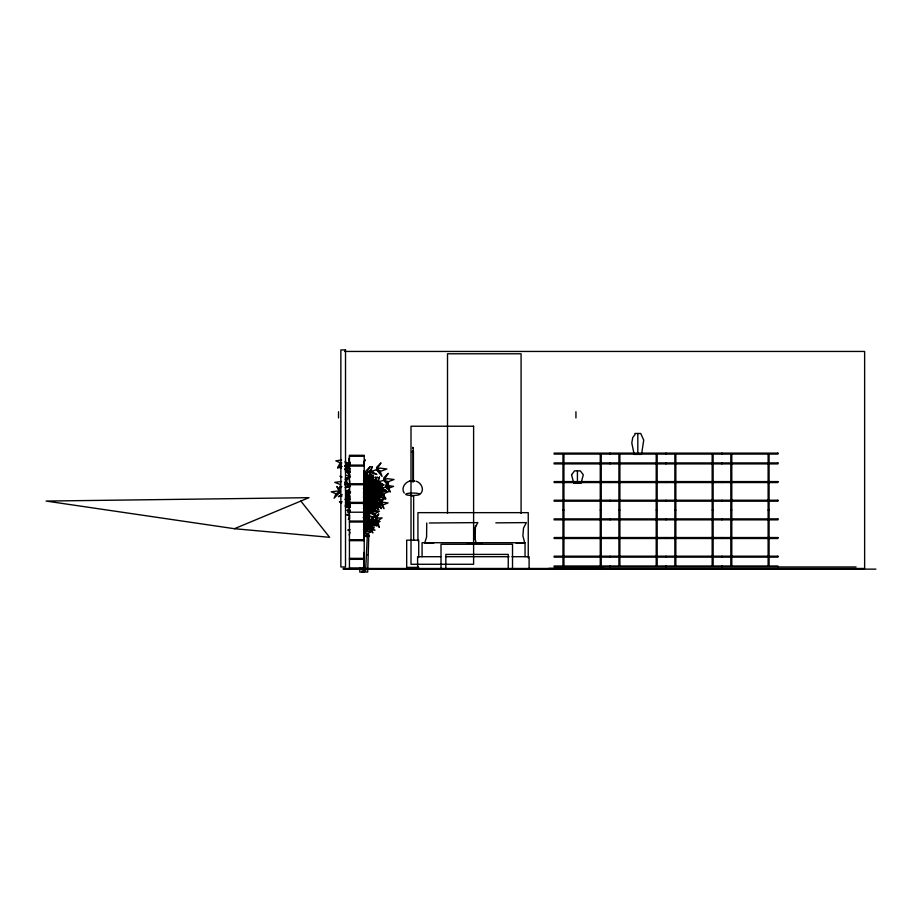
<?xml version="1.0" encoding="UTF-8"?>
<svg xmlns="http://www.w3.org/2000/svg" width="922" height="922" viewBox="0 0 922 922"><rect width="100%" height="100%" fill="white"/><g stroke="black" fill="none" stroke-linecap="round" stroke-linejoin="round"><path stroke-width="1.38" d="M367.751 509.382L368.835 508.287L371.14 508.863L369.284 510.2L367.751 509.382L367.809 504.933L367.751 509.382L371.416 513.589L370.46 511.042L367.751 509.382L365.054 510.846L369.607 512.39L367.463 510.846L365.054 510.846M365.216 506.846L366.046 502.386L365.216 506.846L369.273 511.053L368.212 508.495L365.216 506.846L367.325 507.653L369.883 506.316M376.464 503.573L378.343 502.26L382.388 502.939L379.138 504.553L376.464 503.573L377.663 498.214L376.464 503.573L381.408 508.644L380.118 505.567L376.464 503.573L371.739 505.337L378.331 507.204L375.219 505.337M359.845 567.814L359.799 572.066L364.363 572.066L363.752 552.439M364.167 491.207L368.65 489.617L372.811 491.864L374.274 495.321L368.65 489.617L369.722 484.88M374.182 482.851L378.562 481.03L373.11 480.258L370.575 481.745L374.758 483.992L376.245 487.45L370.575 481.745L370.598 479.59L372.937 475.717L370.575 481.745L364.202 483.727L349.438 483.75M382.1 490.93L379.196 492.636L384.036 495.229L385.742 499.217L379.196 492.636L379.219 490.147L381.846 485.687L379.196 492.636L371.912 494.93L366.599 503.435M365.608 503.205L365.654 501.049L369.007 497.177L365.608 503.205L364.87 508.898L365.608 503.205L366.691 501.718L369.031 502.49L367.152 504.311L365.608 503.205L363.798 504.53M366.334 487.093L366.207 489.398L366.991 481.538L370.344 477.665L366.403 485.94M385.73 486.989L389.303 487.969L393.636 486.355L388.243 485.663L385.73 486.989L389.13 488.983L390.329 492.048L385.73 486.989L385.765 485.064L388.83 481.63L385.73 486.989L379.438 488.752L375.404 494.503M376.579 469.805L381.235 471.084L386.871 468.987L379.852 468.099L376.579 469.805L380.636 472.398L382.065 476.386L376.579 469.805L376.637 467.316L381.005 462.856L376.579 469.805L368.385 472.099L364.616 477.458L368.327 480.212L374.344 480.212L364.616 477.458L364.132 473.643M383.783 480.327L388.427 481.607L394.063 479.509L387.044 478.622L383.783 480.327L387.828 482.921L389.257 486.908L383.783 480.327L383.829 477.85L388.197 473.378L383.783 480.327L375.577 482.621L369.595 491.138M366.46 513.358L368.443 514.176L370.851 512.839L367.855 512.275L366.46 513.358L367.313 517.576L366.495 511.768L369.468 508.909L366.46 513.358L364.132 514.338M371.255 521.241L374.09 522.059L377.547 520.711L373.249 520.146L371.255 521.241L373.352 522.889L374.09 525.448L371.255 521.241L371.289 519.639L374.344 516.781L371.255 521.241L366.241 522.705L363.925 526.139L366.046 527.891M378.101 498.779L381.581 499.759L385.788 498.145L380.544 497.465L378.101 498.779L380.763 500.773L381.708 503.85L378.101 498.779L378.147 496.866L381.777 493.42L378.101 498.779L371.969 500.542L367.498 507.1M380.498 503.573L383.932 504.553L388.093 502.939L382.918 502.26L380.498 503.573L383.045 505.567L383.932 508.644L380.498 503.573L380.544 501.66L384.22 498.214L380.498 503.573L374.459 505.337L370.045 511.894M378.423 491.783L381.65 492.763L385.557 491.149L380.694 490.458L378.423 491.783L380.509 493.777L381.247 496.843L378.423 491.783L378.469 489.859L382.227 486.424L378.423 491.783L372.73 493.547L368.581 500.104M369.849 475.141L369.964 470.324L369.826 474.196M368.858 533.711L367.694 572.066L365.561 572.066L367.417 533.608L368.5 533.608M364.144 500.588L364.674 494.077L363.556 501.741M367.613 499.079L367.452 501.741L369.157 504.68L371.785 506.789L376.026 506.789L369.157 504.68L368.062 499.079M370.298 523.108L370.114 525.886L373.537 527.81L372.027 525.92L370.114 525.886L370.54 523.385M374.643 488.614L374.816 485.952L375.703 488.614M364.478 509.612L364.639 507.307L364.328 510.362M363.717 496.751L363.925 494.077M364.513 502.467L365.527 495.54L365.688 499.54L364.513 502.467L363.498 502.605M364.213 514.038L365.803 514.545L367.555 512.033L365.204 512.159L364.213 514.038L363.764 518.959L364.213 514.038L367.256 507.538L364.132 511.906M365.561 519.155L365.112 522.451L365.561 519.155L363.983 516.746M372.062 522.59L371.981 523.385L372.269 522.036M375.254 521.979L376.891 520.7L380.025 521.437L377.271 522.993L375.254 521.979L376.28 516.447L375.254 521.979L379.299 527.384L378.435 524.238L375.254 521.979L371.301 523.673L369.664 526.727M364.663 488.81L364.905 486.804L364.282 489.167M369.434 494.204L369.687 492.198L368.708 496.658L369.307 495.206M349.934 495.863L349.484 499.171L346.096 501.556M365.031 494.722L363.66 491.818M366.668 496.728L366.241 499.528L370.656 501.372M363.648 465.76L364.006 463.443M364.075 514.557L364.72 510.638L363.879 505.521L364.732 517.657M641.747 453.105L643.729 440.059L640.721 433.478L634.901 433.478L634.901 434.781L632.734 437.501L631.801 442.986L633.887 453.105M366.057 501.672L365.262 507.273L363.925 508.679M369.457 492.233L368.385 499.159L369.814 501.591M373.226 501.072L372.569 505.037L372.961 503.746M364.155 505.383L364.789 502.559M367.267 497.281L367.901 494.446L364.063 490.769L366.103 493.535L367.267 497.281L365.458 498.433M364.029 486.113L366.241 480.892L363.81 483.992M364.49 503.4L365.239 500.392L363.913 502.755M363.867 521.46L364.432 519.167L363.717 521.207M374.401 489.513L371.831 490.723L368.65 489.617L369.929 484.799M363.591 488.003L364.225 485.687L368.028 482.218L370.367 482.99L368.489 484.799L366.944 483.693M374.943 490.193L373.502 495.01L371.186 495.805L370.667 492.959L374.551 489.282L372.488 492.048L371.312 495.794L376.81 497.673L374.217 495.794L371.312 495.794M366.172 515.536L371.278 513.139L373.226 506.627L371.013 510.995L371.278 513.139L377.605 518.06L382.157 517.899L378.758 520.135L375.68 519.685L370.667 522.359L367.648 529.516M365.435 524.572L367.129 526.139L363.533 524.572L367.544 524.572L369.837 526.139L364.985 524.572L367.648 519.167L365.746 513.646M364.778 512.482L365.619 509.82L365.803 512.482M363.683 465.852L364.444 463.455M474.357 539.554L475.153 537.065L475.498 525.505M349.208 534.956L350.06 532.351M370.252 490.516L372.557 483.958L375.727 482.183M363.879 463.213L365.112 459.732L363.89 461.968M363.614 535.198L369.422 536.016L365.942 536.592L363.614 535.198L364.951 531.452L369.826 527.845L373.03 527.753L370.644 529.608L368.477 529.24L368.316 527.661M367.267 494.284L368.016 492.21L366.956 494.273M364.547 489.813L364.017 491.253L363.971 490.354M340.172 485.779L338.535 489.766L341.855 486.539M370.31 504.76L371.312 502.306M349.115 499.09L348.055 501.649L350.199 499.586M369.63 496.22L367.037 500.565M349.461 516.85L348.366 519.397L349.853 518.026M366.737 514.003L366.011 515.617L365.803 514.741M374.712 490.274L373.502 495.01L379.161 500.715L377.686 497.258L373.502 495.01L375.819 493.535L379.553 494.111M363.902 481.007L364.847 478.933L363.51 481.007M375.68 519.685L378.792 513.9L375.485 517.784L375.68 519.685L378.516 524.065L377.559 521.184L375.68 519.685L377.594 518.014L375.68 514.822L371.278 513.139L373.733 511.261M363.764 502.467L364.905 500.392M363.971 503.47L367.694 497.004L371.762 497.004L375.404 499.09M363.637 485.929L366.795 481.111L363.867 484.015M363.475 513.911L365.227 511.284L363.568 514.58M373.641 498.387L375.058 496.278L374.263 498.952L373.041 500.243L372.926 499.436M375.081 490.331L373.721 493.235L374.989 491.956M366.507 499.413L367.947 497.534L369.572 497.534L369.307 491.023L369.572 497.534L368.489 498.687M363.556 496.105L365.619 493.512L365.619 488.153M345.473 471.234L348.239 467.88L348.193 465.403M345.865 506.109L348.378 503.205L347.64 497.177L348.378 503.205L345.416 504.887M345.128 485.352L346.879 483.416L346.845 481.249M364.709 518.867L368.397 513.808L368.178 509.82L366.841 516.746L363.36 517.876M370.805 485.364L366.795 485.364L364.305 482.978L366.046 478.334L371.324 474.865L373.479 475.383M346.407 507.019L349.438 504.092L349.749 501.626L346.084 496.589L349.438 504.092L345.07 506.04M345.174 481.929L349.841 476.962L349.795 474.484L346.372 470.013L349.841 476.962L345.151 479.555M367.648 519.167L364.455 522.221L364.985 524.572M412.699 448.173L412.699 447.239M341.14 465.011L337.683 468.238L339.388 464.25L341.797 462.959M413.079 451.999L412.318 451.999L413.079 451.999L413.079 481.768M419.706 494.273A7.007 1.222 0 0 0 409.195 493.212A7.007 1.222 0 0 0 409.195 495.321A7.007 1.222 0 0 0 419.706 494.273C425.077 490.804 421.573 482.748 416.271 481.261M349.15 466.878L346.096 469.31L350.279 468.364M363.429 529.343L367.463 525.044L367.544 521.068L365.711 527.672L364.328 527.522M365.919 495.275L363.36 497.142L366.656 496.439M364.029 526.439L365.193 525.621L365.423 518.752L365.193 525.621L363.591 525.148M349.807 489.017L347.064 490.838L349.576 490.366M368.65 489.617L370.886 488.141L375.68 488.914M350.291 504.749L347.928 506.316L350.083 505.913M349.3 505.187L346.05 507.284L350.245 506.489M365.262 488.245L368.178 486.436L364.225 485.687L364.628 487.773M363.464 494.849L365.619 493.512L368.777 495.275L371.093 501.845M344.978 469.828L348.239 467.88L345.508 463.247M349.645 471.384L347.548 472.594L350.245 472.133M345.773 498.353L348.078 497.05L348.585 493.869L345.485 489.732L348.078 497.05L345.785 497.05M345.808 486.689L347.974 485.479L350.395 485.479M349.38 485.398L345.6 487.496L350.475 486.701M342.166 494.515L338.386 496.612L342.039 496.024M363.821 494.503L365.619 493.512L364.351 492.198M344.816 484.534L346.879 483.416L349.565 484.2M364.432 516.631L366.069 515.732M370.287 522.059L371.992 521.161M365.1 500.289L367.071 499.286M409.126 481.261C404.504 482.748 401.012 488.764 404.239 493.051M377.801 495.667L379.795 494.757M349.738 464.458L344.724 465.91M345.785 504.311L348.378 503.205L346.557 501.718M234.407 528.709L308.974 497.673L46.1 501.061L234.407 528.709L329.615 537.307L300.837 501.061M349.957 511.33L347.767 512.217L364.213 512.217M363.418 508.598L365.043 507.93L366.507 509.728L364.628 509.601M368.719 524.053L364.467 522.705L369.664 520.146L371.785 520.527M348.055 508.068L350.302 507.25M345.577 471.638L350.395 469.909M350.498 491.53L347.836 492.429L350.567 492.429M350.106 492.302L346.257 493.593L350.049 493.593M345.347 478.241L349.841 476.962L346.684 475.256M344.759 468.849L348.239 467.88L344.978 466.175M346.488 504.426L349.622 503.85M349.565 496.532L347.444 496.912L350.003 498.249M350.072 529.62L347.767 530.023L349.726 530.888M345.047 487.669L349.231 486.989M341.543 459.951L335.827 460.85L340.425 462.936M350.429 510.304L347.813 510.684L349.911 511.583M341.613 481.48L334.755 482.379L340.264 484.465M342.166 466.532L337.959 467.074L341.336 468.33M349.53 509.878L346.822 510.223L350.083 511.433M345.854 504.53L349.438 504.092L346.453 501.925M363.96 507.4L365.262 507.273L366.507 504.334L366.391 501.672M366.679 554.583L367.567 554.733M347.283 499.321L349.484 499.171L346.384 494.515M374.897 511.237L379.541 511.134L375.208 513.646L371.278 513.139M429.329 522.993L477.803 522.613L474.957 528.041L474.323 535.855L476.155 542.897L467.339 542.966M495.829 522.855L526.37 522.613L523.523 528.041L522.901 535.855L524.733 542.897L515.905 542.966M433.674 543.231L424.581 543.3L426.586 537.065L426.736 523.016M475.74 543.277L482.241 543.231M344.632 351.443L864.629 351.443L864.629 568.471L363.349 568.471M634.14 454.373L641.482 454.373M349.438 456.263L364.213 456.263M346.211 463.95L349.726 463.95M349.438 465.103L364.213 465.103M349.438 466.071L364.213 466.071M345.554 472.064L350.302 472.064M349.438 484.718L364.213 484.718M363.694 486.263L365.861 486.263M376.695 490.204L373.237 490.204L371.105 488.084L369.549 485.145L369.768 481.157L370.46 483.82M364.593 490.758L369.976 490.758L363.429 488.522M364.374 491.599L367.048 491.599L370.632 493.696L364.029 492.037M363.406 492.717L364.132 492.717M411.973 495.863L413.425 495.863M363.591 498.641L367.371 498.641M369.215 499.528L366.241 499.528L365.884 496.347M349.438 502.398L364.213 502.398M372.534 502.79L370.437 502.79L369.814 499.966L373.617 496.29L371.601 499.056L370.437 502.79L376.372 504.68L373.571 502.79M349.438 503.377L364.213 503.377M368.201 504.034L373.352 504.034L368.339 502.248M371.739 505.337L377.467 505.337L380.152 507.204L374.459 505.337M562.962 510.039L563.93 510.039M600.257 510.039L601.236 510.039M618.916 510.039L619.884 510.039M656.21 510.039L657.179 510.039M674.858 510.039L675.838 510.039M712.164 510.039L713.132 510.039M730.812 510.039L731.791 510.039M768.118 510.039L769.086 510.039M349.438 521.057L364.213 521.057M349.438 522.025L364.213 522.025M364.467 522.705L368.731 522.705L370.955 524.249L366.241 522.705M364.928 527.891L369.468 527.891L363.925 526.139L363.66 523.696M349.438 539.704L364.213 539.704M349.438 540.672L364.213 540.672M440.681 556.704L417.597 556.704L417.597 569.139M446.19 556.704L509.094 556.704M511.952 556.704L529.113 556.704L529.113 569.139M349.438 558.352L364.213 558.352M349.438 559.331L364.213 559.331M856.077 566.961L554.122 566.961L554.122 565.993L777.926 565.993L777.926 566.961M418.715 567.376L406.683 567.376L406.683 540.165L418.715 540.165L418.715 557.361M349.438 568.171L364.213 568.171M343.191 568.471L360.479 568.471M343.191 569.139L875.9 569.139M342.212 501.845L339.388 501.787L341.497 502.939M369.445 508.495L367.936 502.548L367.682 506.535L369.572 509.474L376.625 511.595M369.376 520.872L368.581 520.734L369.653 520.826M372.488 488.211L371.105 488.084L370.805 485.145M383.345 491.103L388.323 491.818L383.322 493.915L379.196 492.636M364.674 509.463L366.841 509.854L364.317 508.31M364.674 521.057L371.589 522.325L366.161 523.097L363.706 521.852M369.768 479.901L372.315 480.431L369.353 478.334L366.046 478.334L368.5 479.636M364.789 487.554L368.777 488.383L366.829 486.966M363.556 495.437L365.896 495.978M376.983 480.869L379.691 481.561M363.28 517.657L365.469 518.256L363.879 516.7M344.978 499.194L346.465 501.418L349.046 502.144M344.805 483.186L350.141 484.718M370.575 481.745L372.984 482.483M345.554 462.118L349.565 463.489M365.308 513.669L366.991 514.28L365.757 512.713M363.717 496.843L367.405 498.191M339.907 476.155L342.085 476.985M364.167 526.243L368.431 527.891M363.833 515.79L365.193 516.378L364.132 514.833M367.694 497.004L370.713 498.306M369.584 484.811L364.305 482.978L363.96 479.682M370.621 527.96L375.035 530.185L371.232 529.977L369.814 528.49M373.952 481.123L369.814 476.351L371.958 477.458M345.093 482.425L346.879 483.416L345.762 480.996M369.814 476.351L373.525 478.587L374.401 480.904M367.279 522.705L369.803 524.249M376.798 482.851L378.954 484.188L380.106 487.254L376.407 483.047M369.572 509.474L372.269 511.595L378.354 511.595L371.681 509.474L370.033 506.535L370.264 502.548L371.681 509.474L374.228 511.595M363.418 505.141L365.838 507.088L366.691 510.811L365.538 508.979M364.501 494.134L366.207 495.552M366.391 482.16L365.1 480.869L365.515 473.539L365.1 480.869L367.037 480.869L368.754 482.978M344.955 461.83L347.387 464.504M374.551 489.939L376.533 492.878L379.507 494.999L384.324 494.999L376.533 492.878L376.153 489.939M363.545 499.447L365.02 501.649L363.856 496.094M363.625 494.93L365.089 497.338M367.187 524.249L371.001 528.537L374.194 527.845L368.765 526.865L366.864 520.262L367.071 522.912M365.942 495.022L367.774 498.122M363.441 504.173L366.691 509.693M363.591 507.722L364.835 509.831M363.925 506.109L364.951 508.068M364.57 523.154L366.38 530.323M349.415 479.947L349.945 482.264M363.706 498.341L364.974 504.899M367.601 484.914L366.149 476.397L364.144 474.104L364.109 471.626M366.23 512.033L365.919 508.356L366.172 514.868M363.764 476.928L364.04 480.811M363.729 562.846L364.19 572.066M363.798 481.86L364.017 487.035M346.43 499.828L346.465 501.418M362.162 567.814L362.196 572.066M769.086 454.085L769.086 565.993M768.118 454.085L768.118 565.993M731.791 454.085L731.791 565.993M730.812 454.085L730.812 565.993M721.972 453.117L721.972 454.085M721.972 462.925L721.972 463.904M721.972 481.584L721.972 482.552M721.972 500.231L721.972 501.199M721.972 518.879L721.972 519.858M721.972 537.538L721.972 538.506M721.972 556.185L721.972 557.153M721.972 565.993L721.972 566.961M713.132 454.085L713.132 565.993M712.164 454.085L712.164 565.993M675.838 454.085L675.838 565.993M674.858 454.085L674.858 565.993M666.018 453.117L666.018 454.085M666.018 462.925L666.018 463.904M666.018 481.584L666.018 482.552M666.018 500.231L666.018 501.199M666.018 518.879L666.018 519.858M666.018 537.538L666.018 538.506M666.018 556.185L666.018 557.153M666.018 565.993L666.018 566.961M657.179 454.085L657.179 565.993M656.21 454.085L656.21 565.993M637.817 433.478L637.817 452.944M619.884 454.085L619.884 565.993M618.916 454.085L618.916 565.993M610.076 453.117L610.076 454.085M610.076 462.925L610.076 463.904M610.076 481.584L610.076 482.552M610.076 500.231L610.076 501.199M610.076 518.879L610.076 519.858M610.076 537.538L610.076 538.506M610.076 556.185L610.076 557.153M610.076 565.993L610.076 566.961M603.783 569.139L603.783 568.413L548.844 568.413L548.844 569.139M601.236 454.085L601.236 565.993M600.257 454.085L600.257 565.993M577.426 470.854L577.426 483.289M575.939 411.731L575.939 417.943M563.93 454.085L563.93 565.993M562.962 454.085L562.962 565.993M528.248 557.845L528.248 512.655L417.931 512.655L417.931 540.891M525.056 556.704L525.056 542.712L422.08 542.712L422.08 556.704M521.08 513.404L521.08 353.783L447.516 353.783L447.516 513.404M512.517 569.139L512.517 544.268L441.016 544.268L441.016 569.139M508.253 569.139L508.253 554.41L445.833 554.41L445.833 569.139M417.931 566.315L417.931 569.139M413.644 495.863L413.644 540.165M413.425 451.388L413.425 481.768M413.194 447.712L413.194 451.999M375.727 476.824L375.727 480.846M373.11 479.682L373.11 481.791M373.11 482.84L373.11 483.647M368.224 491.011L368.224 494.976M364.835 508.356L364.835 512.309M364.213 569.139L364.213 455.295L349.438 455.295L349.438 569.139M364.086 488.153L364.086 502.398M364.086 506.812L364.086 521.057M364.086 525.459L364.086 539.704M338.524 411.731L338.524 417.943M364.225 530.288L364.225 533.492L367.947 534.299L366.103 533.1L364.225 533.492L364.547 527.799L364.225 530.288M365.55 507.307L365.527 510.592L365.55 507.307M368.189 519.639L368.178 521.241L372.234 525.448L371.174 522.889L368.178 521.241L368.996 516.781L368.189 519.639M366.852 472.779L367.221 484.511L366.852 472.779M366.783 473.539L366.702 477.988L366.783 473.539M365.216 505.037L366.046 510.834L365.181 506.627L368.189 502.179L365.216 505.037M371.866 482.46L371.773 486.205L374.828 488.084L373.387 486.205L371.773 486.205L372.027 479.694L371.866 482.46M368.881 490.746L368.673 494.734L370.114 497.673L372.396 499.793L376.084 499.793L370.114 497.673L368.881 490.746M571.559 474.761L573.784 483.289L581.067 483.289L583.292 474.761L580.318 470.854L574.533 470.854L571.559 474.761M349.795 462.51L349.738 463.559L348.608 458.418L349.795 462.51M369.699 478.991L369.353 484.177L371.808 487.98L375.519 490.735L381.535 490.735L371.808 487.98L369.699 478.991M364.144 521.264L364.052 522.693L364.351 518.51L364.144 521.264M365.665 527.591L365.561 531.072L365.665 527.591M366.299 491.299L365.942 496.474L368.57 500.289L372.384 503.032L378.573 503.032L368.57 500.289L366.299 491.299M365.896 474.957L365.792 476.006L363.902 470.865L365.896 474.957M370.54 496.474L370.229 499.413L368.097 501.533L364.651 501.533L370.229 499.413L371.785 496.474L371.566 492.486L370.54 496.474M367.175 475.648L366.645 479.325L364.709 481.757L365.619 479.325L366.645 479.325L363.971 470.877L367.175 475.648M374.643 489.386L373.18 494.526L374.643 489.386M366.61 478.933L365.308 483.382L366.61 478.933M373.133 517.715L371.531 521.887L373.133 517.715M370.333 520.953L369.63 524.814L374.92 525.782L372.304 524.341L369.63 524.814L368.662 522.094L372.015 517.945L370.333 520.953M371.013 492.993L370.091 497.845L372.58 499.344L377.133 500.289L373.813 497.845L370.091 497.845L369.595 494.169L372.615 489.398L371.013 492.993M366.576 480.881L364.697 485.341L366.576 480.881M382.238 484.488L380.521 488.441L382.238 484.488M378.861 487.254L377.859 491L377.305 488.164L380.636 484.488L378.861 487.254M372.246 466.567L371.278 470.036L369.803 471.695L372.246 466.567M379.438 477.089L378.481 480.558L377.006 482.229L379.438 477.089M367.751 470.162L366.334 475.014L369.134 476.513L374.263 477.458L370.529 475.014L366.334 475.014L365.561 471.349L370.218 466.578L367.751 470.162M374.943 480.685L373.525 485.548L376.326 487.035L381.466 487.98L377.72 485.548L373.525 485.548L372.753 481.872L377.421 477.1L374.943 480.685M368.812 519.155L367.106 522.451L368.812 519.155M377.559 501.072L375.508 505.037L377.559 501.072M374.113 503.85L372.937 507.596L375.127 509.474L370.563 507.596L376.038 507.596L378.792 509.474L372.937 507.596L372.315 504.76L376.141 501.084L374.113 503.85M335.539 494.78L334.087 498.237L339.665 492.532L339.63 490.377L336.864 486.505L339.665 492.532L335.539 494.78M412.699 450.973L412.699 451.803L412.699 450.973M366.576 505.533L365.181 506.627L367.175 507.446L369.572 506.109L366.576 505.533M339.665 492.532L335.85 493.639L331.228 491.829L336.991 491.057L339.665 492.532M372.891 521.84L370.667 522.359L375.116 523.223L372.891 521.84M370.183 507.722L370.183 507.722M412.284 480.616L411.65 480.731L412.929 480.731L412.284 480.616M410.313 480.996L409.679 481.1L410.958 481.1L410.313 480.996M412.284 481.376L411.65 481.48L412.929 481.48L412.284 481.376M414.243 480.996L413.609 481.1L414.877 481.1L414.243 480.996M366.991 518.371L363.579 518.913L370.321 519.996L366.991 518.371M367.74 531.026L364.951 531.452L370.402 532.167L367.74 531.026M349.357 514.292L346.822 514.672L349.887 516.009L346.672 514.672L349.346 514.292M369.088 515.559L364.905 516.147L373.11 517.115L369.088 515.559M345.52 349.934L340.852 349.934L340.852 566.961L345.52 566.961L345.52 349.934M473.608 426.229L411.005 426.229L411.005 564.276L473.608 564.276L473.608 426.229M777.926 453.117L554.122 453.117L554.122 454.085L777.926 454.085L777.926 453.117M777.926 462.925L554.122 462.925L554.122 463.904L777.926 463.904L777.926 462.925M372.868 472.099L368.385 472.099L376.891 474.519L372.868 472.099M366.61 476.397L367.025 478.818L366.61 476.397M777.926 481.584L554.122 481.584L554.122 482.552L777.926 482.552L777.926 481.584M380.071 482.621L375.577 482.621L384.082 485.041L380.071 482.621M368.397 483.727L364.202 483.727L372.142 485.825L368.397 483.727M375.415 483.958L372.557 483.958L377.974 485.813L375.415 483.958M364.928 488.211L363.533 488.211L366.172 490.331L364.928 488.211M383.068 488.752L379.438 488.752L386.33 490.608L383.068 488.752M375.358 493.547L372.73 493.547L377.709 495.402L375.358 493.547M376.741 494.93L371.912 494.93L381.051 497.338L376.741 494.93M777.926 500.231L554.122 500.231L554.122 501.199L777.926 501.199L777.926 500.231M375.081 500.542L371.969 500.542L377.87 502.409L375.081 500.542M368.523 516.032L365.608 516.032L363.81 514.28L368.523 516.032M777.926 518.879L554.122 518.879L554.122 519.858L777.926 519.858L777.926 518.879M777.926 537.538L554.122 537.538L554.122 538.506L777.926 538.506L777.926 537.538M777.926 556.185L554.122 556.185L554.122 557.153L777.926 557.153L777.926 556.185M374.401 523.869L371.301 523.673L376.971 525.897L374.401 523.869M371.624 530.484L368.477 529.24L372.937 532.87L371.624 530.484M365.469 476.697L364.144 474.104L365.942 480.685L365.469 476.697"/></g></svg>
